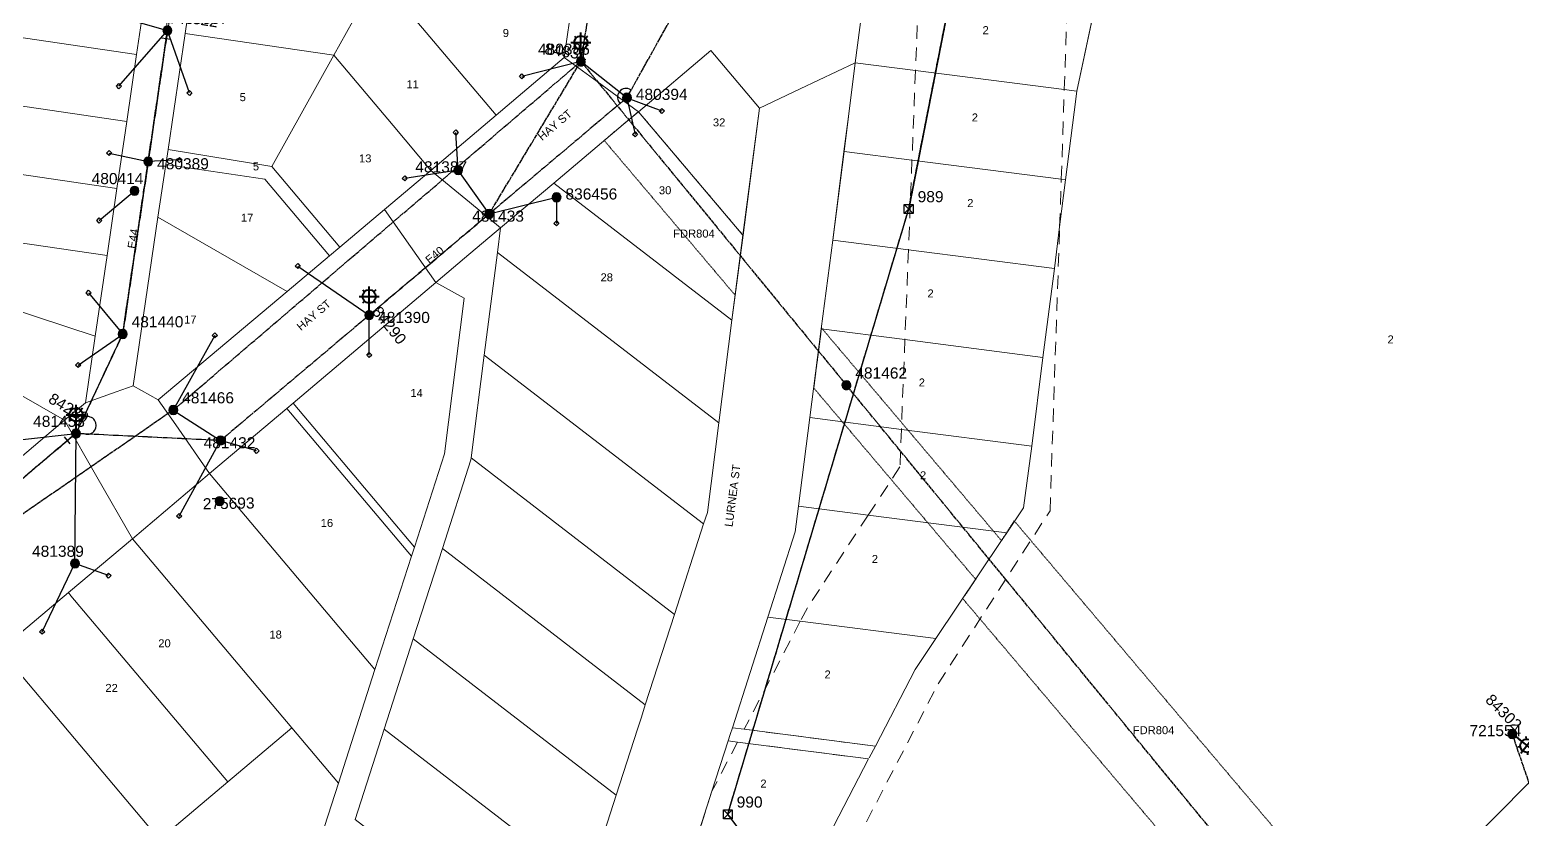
# Model space of a CAD drawing. Header units: metres. Extents: x 259983 to 262112, y 6265371 to 6267114.
# Drawn here: x 261169.8 to 261505.5, y 6265968.6 to 6266146.2 of the extents above; entities that cross this region are included whole.
import ezdxf
from ezdxf.enums import TextEntityAlignment as Align

# ---------------------------------------------------------------- set-up
doc = ezdxf.new("R2010")
doc.units = ezdxf.units.M
for name, pattern in [('Cable Exist OH', [1, 1, 0]), ('Dash', [5, 3, -2]), ('HIDDEN', [0.375, 0.25, -0.125]), ('HIDDEN2', [0.1875, 0.125, -0.0625])]:
    doc.linetypes.add(name, pattern=pattern)
doc.layers.get('0').update_dxf_attribs({"color": 6})
for name, color, linetype, lineweight in [('Cadastre Easements_SP_EXT', 9, 'Continuous', 5), ('Cadastre Land Parcels_SP_EXT', 9, 'Continuous', 5), ('Cadastre Other Property_SP_EXT', 9, 'HIDDEN', 5), ('Cadastre Roads_SP_EXT', 9, 'Continuous', 5)]:
    doc.layers.add(name, color=color, linetype=linetype, lineweight=lineweight)
for name, color, linetype in [('Equip_SP_SL_EXT', 7, 'Continuous'), ('Mains_HV_EXT', 7, 'Continuous'), ('Mains_LV_EXT', 7, 'Continuous'), ('Mains_SL_EXT', 7, 'Continuous'), ('Mains_TR_EXT', 7, 'Continuous'), ('Services_SP_EXT', 7, 'Continuous'), ('SupportsOH_SP_TR_HV_LV_SL_EXT', 7, 'Continuous')]:
    doc.layers.add(name, color=color, linetype=linetype)
doc.styles.add('iecARIAL', font='arial.ttf', dxfattribs={"height": 2})
doc.styles.add('POLE_LABEL', font='arial.ttf')
doc.styles.get("Standard").update_dxf_attribs({"font": 'arial.ttf'})
doc.linetypes.add('Cable E OH', pattern='A,9.4,["E",Standard,S=1.7,R=0,X=0,Y=-1],0', length=9.4)

# ---------------------------------------------------------------- blocks, each defined once
blk = doc.blocks.new('SL_LANTERN_EXT')
at = {"lineweight": 40}
for p, q in [((-2.25, 4.22), (2.25, 4.22)), ((-1.46, 5.68), (-1.06, 5.28)), ((0, 1.97), (0, 6.47)), ((1.46, 5.68), (1.06, 5.28)), ((-1.46, 2.76), (-1.06, 3.16)), ((0, 0), (0, 2.72)), ((1.46, 2.76), (1.06, 3.16))]:
    blk.add_line(p, q, dxfattribs=at)
blk.add_circle((0, 4.22), 1.5, dxfattribs=at)
at = {"style": 'iecARIAL', "flags": 8}
blk.add_attdef('ASSET_NUM', (1.5, 1.5), '', height=2.5, dxfattribs=at)
for tag, p, height, flags in [('OPERATING_VOLTAGE', (0.98, -1.65), 0.2, 9), ('ORIENTATION', (0.98, -1.85), 0.2, 9), ('OWNED_BY', (0.98, -2.05), 0.2, 9), ('STATE', (0.98, -2.25), 0.2, 9), ('CONSTRUCTED_VOLTAGE', (0.98, -0.65), 0.2, 9), ('CONTROL_TYPE', (0.98, -0.85), 0.2, 9), ('LANTERN_PURPOSE', (0.98, -1.05), 0.2, 9), ('LANTERN_TYPE', (0.98, -1.25), 0.2, 9), ('NO_PHASES', (0.98, -1.45), 0.2, 9), ('USAGE', (0.98, -2.45), 0.2, 9), ('CEXIST', (0.98, -2.65), 0.2, 9), ('CNEW', (0.98, -2.85), 0.2, 9), ('CNUMBER', (0.98, -3.05), 0.2, 9), ('CREMOVE', (0.98, -3.25), 0.2, 9), ('CREPLACE', (0.98, -3.45), 0.2, 9), ('LNUMBER', (2.18, -3.25), 2.5, 8), ('LKINGHEIGHT', (0.98, -3.65), 0.2, 9), ('LBRACKET', (0.98, -3.85), 0.2, 9), ('LBRACKETVOCAB', (0.98, -4.05), 0.2, 9), ('LCATEGORY', (0.98, -4.25), 0.2, 9), ('LCHARGE1', (0.98, -4.45), 0.2, 9), ('LCHARGE1PERCENT', (0.98, -4.65), 0.2, 9), ('LCHARGE2', (0.98, -4.85), 0.2, 9), ('LCHARGE2PERCENT', (0.98, -5.05), 0.2, 9), ('LCHARGE3', (0.98, -5.25), 0.2, 9), ('LCHARGE3PERCENT', (0.98, -5.45), 0.2, 9), ('LEXIST', (0.98, -5.65), 0.2, 9), ('LLAMP', (0.98, -5.85), 0.2, 9), ('LLAMPVOCAB', (0.98, -6.05), 0.2, 9), ('LMAST', (0.98, -6.25), 0.2, 9), ('LMASTVOCAB', (0.98, -6.45), 0.2, 9), ('LNEW', (0.98, -6.65), 0.2, 9), ('LANTNUMBER', (0.98, -6.85), 0.2, 9), ('STREETNAME', (0.98, -9.25), 0.2, 9), ('SUBURB', (0.98, -9.45), 0.2, 1), ('LOUTREACH', (0.98, -7.25), 0.2, 9), ('LOUTREACHVOCAB', (0.98, -7.45), 0.2, 9), ('LRATECODE', (0.98, -7.65), 0.2, 9), ('LREMOVE', (0.98, -7.85), 0.2, 9), ('LREPLACE', (0.98, -8.05), 0.2, 9), ('LTYPE', (0.98, -8.25), 0.2, 9), ('LTYPEVOCAB', (0.98, -8.45), 0.2, 9), ('LEGEND', (0.98, -8.65), 0.2, 9), ('LOCATION', (0.98, -8.85), 0.2, 9), ('NOTES', (0.98, -9.05), 0.2, 9)]:
    blk.add_attdef(tag, p, '', height=height, dxfattribs=dict(flags=flags))
blk = doc.blocks.new('CCP_EXT')
blk.add_wipeout([(0, 0.57), (0.57, 0), (0, -0.57), (-0.57, 0)])
blk.add_lwpolyline([(-0.57, 0), (0, 0.57), (0.57, 0), (0, -0.57), (-0.57, 0)])
at = {"flags": 1}
blk.add_attdef('Z', (0, 0), '', height=0.2, dxfattribs=at)
at = {"flags": 9}
for tag, p in [('CCP_TYPE', (0, 0)), ('CONSTRUCTED_VOLTAGE', (0, -0.2)), ('OPERATING_VOLTAGE', (0, -0.6)), ('ORIENTATION', (0, -0.8)), ('OWNED_BY', (0, -1)), ('STATE', (0, -1.8)), ('NO_PHASES', (0, -0.4)), ('USAGE', (0, -1.2)), ('LEGEND', (0, -1.4)), ('LIFE_SUPPORT', (0, -1.6)), ('NOTES', (0, -2))]:
    blk.add_attdef(tag, text='', height=0.2, dxfattribs=at).set_placement(p, align=Align.MIDDLE_LEFT)
blk = doc.blocks.new('POLE_EXT')
blk.add_hatch(color=256).paths.add_polyline_path([(-1, 0, 1), (1, 0, 1)])
blk.add_lwpolyline([(-1, 0, 1), (1, 0, 1)], format="xyb", close=True)
for tag, height, flags, p in [('pNumber', 2.5, 8, (-17.84, 2.07)), ('OWNED_BY', 0.2, 9, (1.35, -0.4)), ('SPECIAL_USE', 0.2, 9, (1.35, -0.8)), ('STATE', 0.2, 9, (1.35, -1)), ('cLV', 0.2, 9, (1.35, -1.4)), ('hDepth', 0.2, 9, (1.35, -1.6)), ('hDia', 0.2, 9, (1.35, -1.8)), ('cHV', 0.2, 9, (1.35, -2)), ('cLinedev', 0.2, 9, (1.35, -3.4)), ('PARENT', 0.2, 9, (1.35, -0.6)), ('USAGE', 0.2, 9, (1.35, -1.2)), ('LBRACKET', 0.2, 9, (1.35, -2.2)), ('LExisting', 0.2, 9, (1.35, -2.4)), ('LANTNUMBER', 0.2, 9, (1.35, -2.6)), ('LOther', 0.2, 9, (1.35, -2.8)), ('LRemove', 0.2, 9, (1.35, -3)), ('LEGEND', 0.2, 9, (1.35, -3.2)), ('pExisting', 0.2, 9, (1.35, -3.8)), ('pFooting', 0.2, 9, (1.35, -4.4)), ('pNew', 0.2, 9, (1.35, -4.6)), ('pRelocate', 0.2, 9, (1.35, -5)), ('pRemove', 0.2, 9, (1.35, -5.2)), ('pReplace', 0.2, 9, (1.35, -5.4)), ('pStay', 0.2, 9, (1.35, -5.6)), ('pType', 0.2, 9, (1.35, -5.8)), ('cspan', 0.2, 9, (1.35, -6)), ('STREETNAME', 0.2, 9, (1.35, -6.2)), ('SUBURB', 0.2, 9, (1.35, -6.4)), ('LOCATION', 0.2, 9, (1.35, -3.6)), ('PFNUMBER', 0.2, 9, (1.35, -4)), ('NEWPFNUMBER', 0.2, 9, (1.35, -4.2)), ('NOTES', 0.2, 9, (1.35, -6.6)), ('MAINTAINED_BY', 0.2, 9, (1.36, -6.81)), ('OPERATED_BY', 0.2, 9, (1.36, -7.01))]:
    blk.add_attdef(tag, text='', height=height, dxfattribs=dict(flags=flags)).set_placement(p, align=Align.MIDDLE_LEFT)
at = {"style": 'POLE_LABEL'}
for tag, height, flags, p in [('STRUCTURE_PLANT_NUMBER', 0.2, 9, (1.35, 0.03)), ('ASSET_NUM', 2.5, 8, (2, 2)), ('STREET_CODE', 0.2, 9, (1.35, -0.2))]:
    blk.add_attdef(tag, text='', height=height, dxfattribs=dict(at, flags=flags)).set_placement(p, align=Align.MIDDLE_LEFT)
at = {"flags": 1}
blk.add_attdef('Z', (1.35, -7.33), '', height=0.2, dxfattribs=at)
blk = doc.blocks.new('End Shackle_EXT')
blk.add_wipeout([(0, 0.25), (1.81, 0.25), (1.82, -0.25), (0, -0.25)])
blk.add_line((1.81, -1), (1.81, 1))
at = {"flags": 1}
blk.add_attdef('Z', (0, 0), '', height=0.2, dxfattribs=at)
at = {"flags": 9}
for tag, p in [('CONNECTOR_TYPE', (0, 0)), ('CONSTRUCTED_VOLTAGE', (0, -0.2)), ('OPERATING_VOLTAGE', (0, -0.6)), ('ORIENTATION', (0, -0.8)), ('OWNED_BY', (0, -1)), ('STATE', (0, -1.2)), ('NO_PHASES', (0, -0.4)), ('USAGE', (0, -1.4)), ('NOTES', (0, -1.6))]:
    blk.add_attdef(tag, text='', height=0.2, dxfattribs=at).set_placement(p, align=Align.MIDDLE_LEFT)
blk = doc.blocks.new('TOWER_EXT')
for points in [[(1, -1), (-1, -1), (-1, 1), (1, 1), (1, -1), (-1, 1)], [(1, 1), (-1, -1)]]:
    blk.add_lwpolyline(points)
for tag, height, flags, p in [('STREET_CODE', 0.2, 9, (1.5, 0)), ('ASSET_NUM', 2.5, 8, (2, 2)), ('OWNED_BY', 0.2, 9, (1.5, -0.2)), ('SPECIAL_USE', 0.2, 9, (1.5, -0.4)), ('STATE', 0.2, 9, (1.5, -0.6)), ('STREETNAME', 0.2, 9, (1.5, -1.4)), ('SUBURB', 0.2, 9, (1.5, -1.6)), ('Z', 0.2, 1, (1.5, -2)), ('USAGE', 0.2, 9, (1.5, -0.8)), ('LEGEND', 0.2, 9, (1.5, -1)), ('LOCATION', 0.2, 9, (1.5, -1.2)), ('NOTES', 0.2, 9, (1.5, -1.8))]:
    blk.add_attdef(tag, text='', height=height, dxfattribs=dict(flags=flags)).set_placement(p, align=Align.MIDDLE_LEFT)

msp = doc.modelspace()

# ---------------------------------------------------------------- linework, layer by layer
at = {"layer": 'Cadastre Easements_SP_EXT', "linetype": 'Dash'}
for points in [[(261369.85, 6266157.15), (261369.06, 6266136.99), (261368.26, 6266116.82), (261367.47, 6266096.64), (261366.68, 6266076.47), (261365.88, 6266056.28), (261365.55, 6266047.82), (261358.41, 6266036.97), (261344.73, 6266016.16), (261343.14, 6266013.11), (261330.51, 6265988.81), (261360.05, 6265984.99), (261358.5, 6265982.14), (261329.02, 6265985.93), (261323.26, 6265974.85), (261319.86, 6265964.27)], [(261346.49, 6265945.81), (261374.16, 6265999.05), (261374.16, 6265999.05), (261399.32, 6266037.96), (261401.49, 6266101.84), (261401.85, 6266112.54), (261402.54, 6266132.71), (261403.22, 6266152.86)]]:
    msp.add_lwpolyline(points, dxfattribs=at)
at = {"layer": 'Cadastre Land Parcels_SP_EXT', "linetype": 'Continuous'}
for points in [[(261196.04, 6266155.68), (261136.33, 6266164.45), (261135.22, 6266156.92), (261134.11, 6266149.37), (261193.82, 6266140.6), (261196.04, 6266155.68)], [(261248.15, 6266158.42), (261207.54, 6266164.29), (261204.71, 6266145.32), (261238.16, 6266140.49), (261248.15, 6266158.42)], [(261274.7, 6266126.94), (261248.15, 6266158.42), (261238.16, 6266140.49), (261251.53, 6266124.65), (261260.04, 6266114.55), (261274.7, 6266126.94)], [(261290.04, 6266139.97), (261291.92, 6266152.91), (261248.15, 6266158.42), (261274.7, 6266126.94), (261290.04, 6266139.97)], [(261409.52, 6266152.06), (261403.22, 6266152.86), (261369.85, 6266157.15), (261358.07, 6266158.66), (261355.51, 6266138.72), (261369.06, 6266136.99), (261402.53, 6266132.71), (261405.38, 6266132.35), (261409.52, 6266152.06)], [(261193.82, 6266140.6), (261134.11, 6266149.37), (261131.89, 6266134.29), (261191.61, 6266125.52), (261193.82, 6266140.6)], [(261238.16, 6266140.49), (261204.71, 6266145.32), (261200.91, 6266119.25), (261224.22, 6266115.42), (261238.16, 6266140.49)], [(261333.93, 6266128.56), (261323.01, 6266141.51), (261306.71, 6266127.75), (261330.24, 6266099.95), (261333.93, 6266128.56)], [(261260.04, 6266114.55), (261251.53, 6266124.65), (261238.16, 6266140.49), (261224.22, 6266115.42), (261239.56, 6266097.25), (261249.57, 6266105.71), (261260.04, 6266114.55)], [(261404.76, 6266127.62), (261405.38, 6266132.35), (261402.53, 6266132.71), (261369.06, 6266136.99), (261355.51, 6266138.72), (261353.97, 6266126.63), (261352.97, 6266118.77), (261368.26, 6266116.82), (261401.85, 6266112.54), (261402.82, 6266112.41), (261404.76, 6266127.62)], [(261191.61, 6266125.52), (261131.89, 6266134.29), (261130.13, 6266122.29), (261129.68, 6266119.21), (261189.39, 6266110.44), (261191.31, 6266123.48), (261191.61, 6266125.52)], [(261330.24, 6266099.95), (261306.71, 6266127.75), (261304.24, 6266125.67), (261287.67, 6266111.68), (261327.75, 6266080.82), (261330.24, 6266099.95)], [(261189.39, 6266110.44), (261129.68, 6266119.21), (261127.46, 6266104.13), (261187.17, 6266095.36), (261189.39, 6266110.44)], [(261224.22, 6266115.42), (261200.91, 6266119.25), (261200.37, 6266115.84), (261222.63, 6266112.58), (261237.2, 6266095.3), (261239.56, 6266097.25), (261224.22, 6266115.42)], [(261401.49, 6266101.84), (261402.82, 6266112.41), (261401.85, 6266112.54), (261368.26, 6266116.82), (261352.97, 6266118.77), (261350.42, 6266098.81), (261367.47, 6266096.64), (261400.31, 6266092.46), (261401.49, 6266101.84)], [(261237.2, 6266095.3), (261222.63, 6266112.58), (261200.37, 6266115.84), (261198.62, 6266104.01), (261227.65, 6266087.31), (261237.2, 6266095.3)], [(261327.75, 6266080.82), (261287.67, 6266111.68), (261275.72, 6266101.6), (261275.01, 6266096.05), (261324.8, 6266057.73), (261327.75, 6266080.82)], [(261187.17, 6266095.36), (261127.46, 6266104.13), (261125.49, 6266096.7), (261184.51, 6266077.27), (261187.17, 6266095.36)], [(261227.65, 6266087.31), (261198.62, 6266104.01), (261193.04, 6266066.08), (261198.7, 6266062.94), (261227.65, 6266087.31)], [(261400.31, 6266092.46), (261367.47, 6266096.64), (261350.42, 6266098.81), (261347.86, 6266078.89), (261366.68, 6266076.47), (261397.72, 6266072.48), (261400.31, 6266092.46)], [(261184.51, 6266077.27), (261125.49, 6266096.7), (261123.49, 6266089.3), (261177.6, 6266058.31), (261182.32, 6266062.27), (261184.51, 6266077.27)], [(261324.8, 6266057.73), (261275.01, 6266096.05), (261272.04, 6266072.98), (261321.36, 6266034.99), (261322.22, 6266037.57), (261324.8, 6266057.73)], [(261177.6, 6266058.31), (261123.49, 6266089.3), (261119.55, 6266082.19), (261163.63, 6266046.51), (261177.6, 6266058.31)], [(261261.15, 6266089.3), (261229, 6266062.15), (261256.3, 6266029.8), (261263.09, 6266050.78), (261267.54, 6266085.8), (261261.15, 6266089.3)], [(261397.72, 6266072.48), (261366.68, 6266076.47), (261347.86, 6266078.89), (261345.3, 6266058.92), (261365.88, 6266056.28), (261395.23, 6266052.51), (261397.72, 6266072.48)], [(261321.36, 6266034.99), (261272.04, 6266072.98), (261269.08, 6266049.9), (261314.82, 6266014.66), (261321.36, 6266034.99)], [(261247.43, 6266002.24), (261255.67, 6266027.74), (261227.6, 6266060.97), (261210.23, 6266046.34), (261247.43, 6266002.24)], [(261393.37, 6266038.66), (261395.23, 6266052.51), (261365.88, 6266056.28), (261345.3, 6266058.92), (261342.75, 6266038.98), (261358.41, 6266036.97), (261389.57, 6266032.98), (261393.37, 6266038.66)], [(261314.82, 6266014.66), (261269.08, 6266049.9), (261269.02, 6266049.44), (261262.6, 6266029.49), (261308.27, 6265994.32), (261314.82, 6266014.66)], [(261247.43, 6266002.24), (261210.23, 6266046.34), (261192.86, 6266031.67), (261228.72, 6265989.13), (261239.2, 6265976.71), (261247.43, 6266002.24)], [(261388.41, 6266031.24), (261389.57, 6266032.98), (261358.41, 6266036.97), (261342.75, 6266038.98), (261342.01, 6266033.19), (261335.85, 6266014.05), (261343.14, 6266013.11), (261373.65, 6266009.19), (261388.41, 6266031.24)], [(261228.72, 6265989.13), (261192.86, 6266031.67), (261178.48, 6266019.54), (261179.02, 6266018.86), (261214.37, 6265976.99), (261228.72, 6265989.13)], [(261306.49, 6265988.8), (261307.38, 6265991.56), (261308.27, 6265994.32), (261262.6, 6266029.49), (261256.06, 6266009.16), (261301.72, 6265973.98), (261306.49, 6265988.8)], [(261214.37, 6265976.99), (261179.02, 6266018.86), (261178.48, 6266019.54), (261163.1, 6266006.57), (261198.99, 6265964.01), (261214.37, 6265976.99)], [(261369, 6266002.28), (261373.65, 6266009.19), (261343.14, 6266013.11), (261335.85, 6266014.05), (261327.85, 6265989.16), (261330.51, 6265988.81), (261360.05, 6265984.99), (261369, 6266002.28)], [(261301.72, 6265973.98), (261256.06, 6266009.16), (261249.51, 6265988.82), (261295.17, 6265953.65), (261301.72, 6265973.98)], [(261295.17, 6265953.65), (261249.51, 6265988.82), (261242.96, 6265968.48), (261288.62, 6265933.31), (261295.17, 6265953.65)], [(261358.5, 6265982.14), (261329.02, 6265985.93), (261326.91, 6265986.21), (261323.26, 6265974.85), (261319.86, 6265964.27), (261347.36, 6265960.7), (261358.5, 6265982.14)]]:
    msp.add_lwpolyline(points, close=True, dxfattribs=at)
for points in [[(261409.52, 6266152.05), (261405.38, 6266132.35), (261404.76, 6266127.62), (261402.82, 6266112.41), (261401.49, 6266101.84), (261400.31, 6266092.46), (261397.72, 6266072.48), (261395.22, 6266052.51), (261393.37, 6266038.66), (261389.57, 6266032.98), (261388.41, 6266031.24), (261373.65, 6266009.19), (261369, 6266002.28), (261360.05, 6265984.99), (261330.51, 6265988.81), (261327.85, 6265989.16), (261327.37, 6265987.65), (261326.91, 6265986.21), (261329.02, 6265985.93), (261358.5, 6265982.14), (261347.36, 6265960.7)], [(261198.99, 6265964.01), (261163.1, 6266006.57)], [(261496.47, 6265966.1), (261524.04, 6265993.85)], [(261221.78, 6265922.59), (261239.2, 6265976.71), (261239.2, 6265976.71), (261228.72, 6265989.13), (261214.37, 6265976.99), (261198.99, 6265964.01)]]:
    msp.add_lwpolyline(points, dxfattribs=at)
at = {"layer": 'Cadastre Other Property_SP_EXT', "linetype": 'HIDDEN2'}
msp.add_lwpolyline([(261391.24, 6266035.72), (261388.41, 6266031.24), (261347.92, 6266079.07), (261346.18, 6266065.56), (261382.62, 6266022.51), (261379.68, 6266018.2), (261452.91, 6265931.68), (261468.73, 6265944.13), (261391.24, 6266035.72)], close=True, dxfattribs=at)
at = {"layer": 'Cadastre Roads_SP_EXT', "linetype": 'Continuous'}
msp.add_lwpolyline([(261573.07, 6265980.69), (261571.73, 6265990.53), (261570.38, 6266000.42), (261524.04, 6265993.85), (261496.47, 6265966.1), (261397.75, 6265887.86), (261396, 6265886.47), (261402.32, 6265877.88), (261407.87, 6265870.35), (261411.03, 6265872.84), (261431.58, 6265889.02), (261459.25, 6265910.79), (261479.8, 6265926.97), (261496.84, 6265940.38), (261497.32, 6265940.76), (261508.38, 6265949.49), (261515.01, 6265956.06), (261530.91, 6265972.19), (261534.05, 6265975.43), (261573.07, 6265980.69)], close=True, dxfattribs=at)
at = {"layer": 'Mains_HV_EXT', "linetype": 'Cable E OH'}
for points in [[(261367.54, 6266105.88), (261427.94, 6266414.05)], [(261427.94, 6266414.05), (261367.54, 6266105.88)], [(261326.82, 6265969.68), (261367.54, 6266105.88)], [(261326.82, 6265969.68), (261367.54, 6266105.88)], [(261414.21, 6265853.66), (261326.82, 6265969.68)], [(261413.64, 6265853.03), (261326.82, 6265969.68)]]:
    msp.add_lwpolyline(points, dxfattribs=at)
at = {"layer": 'Mains_LV_EXT', "linetype": 'Cable Exist OH'}
for points in [[(261304.13, 6266130.9), (261320.78, 6266160.8)], [(261195.4, 6266109.65), (261196.42, 6266116.54)], [(261190.69, 6266077.73), (261195.4, 6266109.65)], [(261273.14, 6266104.75), (261246.14, 6266081.96)]]:
    msp.add_lwpolyline(points, dxfattribs=at)
at = {"layer": 'Mains_LV_EXT', "linetype": 'Continuous'}
for points in [[(261305.03, 6266132.68, 0.8942), (261302.6, 6266129.61)], [(261182.18, 6266055.24, 2.885436), (261180.74, 6266057.26)]]:
    msp.add_lwpolyline(points, format="xyb", dxfattribs=at)
at = {"layer": 'Mains_SL_EXT', "linetype": 'Cable Exist OH'}
for points in [[(261299.43, 6266176.62), (261296.94, 6266159.66), (261293.77, 6266139.06)], [(261523.91, 6265894.72), (261513.66, 6265957.59), (261503.34, 6265987.75)]]:
    msp.add_lwpolyline(points, dxfattribs=at)
at = {"layer": 'Mains_TR_EXT', "linetype": 'Cable Exist OH'}
for points in [[(261367.54, 6266105.88), (261427.94, 6266414.05)], [(261427.94, 6266414.05), (261367.54, 6266105.88)], [(261326.82, 6265969.68), (261367.54, 6266105.88)], [(261326.82, 6265969.68), (261367.54, 6266105.88)], [(261438.24, 6265962.95), (261353.51, 6266066.22)], [(261413.88, 6265853.43), (261326.82, 6265969.68)], [(261413.88, 6265853.43), (261326.82, 6265969.68)]]:
    msp.add_lwpolyline(points, dxfattribs=at)
at = {"layer": 'Services_SP_EXT'}
for points in [[(261192.05, 6266148.51), (261200.75, 6266146)], [(261273.14, 6266104.75), (261266.17, 6266114.59)], [(261168.17, 6266054), (261180.18, 6266055.34)], [(261179.94, 6266026.1), (261180.18, 6266055.34)]]:
    msp.add_lwpolyline(points, dxfattribs=at)

# ---------------------------------------------------------------- block references
at = {"layer": 'Equip_SP_SL_EXT'}
ref = msp.add_blockref('SL_LANTERN_EXT', (261200.75, 6266146), dxfattribs=at)
ref.add_attrib('ASSET_NUM', '84822', dxfattribs={"layer": '0', "height": 2.5, "rotation": 350.6758, "style": 'iecARIAL'}).set_placement((261202.25, 6266147.5), align=Align.BOTTOM_LEFT)
ref = msp.add_blockref('SL_LANTERN_EXT', (261293.77, 6266139.06), dxfattribs=at)
ref.add_attrib('ASSET_NUM', '84831', dxfattribs={"layer": '0', "height": 2.5, "rotation": 351.7171, "style": 'iecARIAL'}).set_placement((261295.27, 6266140.56), align=Align.MIDDLE_RIGHT)
ref = msp.add_blockref('SL_LANTERN_EXT', (261246.14, 6266081.96), dxfattribs=at)
ref.add_attrib('ASSET_NUM', '84290', dxfattribs={"layer": '0', "height": 2.5, "rotation": 309.0291, "style": 'iecARIAL'}).set_placement((261247.64, 6266083.46), align=Align.MIDDLE_LEFT)
ref = msp.add_blockref('SL_LANTERN_EXT', (261180.18, 6266055.34), dxfattribs=at)
ref.add_attrib('ASSET_NUM', '84289', dxfattribs={"layer": '0', "height": 2.5, "rotation": 329.0683, "style": 'iecARIAL'}).set_placement((261181.68, 6266056.84), align=Align.BOTTOM_RIGHT)
ref = msp.add_blockref('SL_LANTERN_EXT', (261503.34, 6265987.75), dxfattribs=dict(at, rotation=231.1307508936488))
ref.add_attrib('ASSET_NUM', '84302', dxfattribs={"layer": '0', "height": 2.5, "rotation": 315.1786, "style": 'iecARIAL'}).set_placement((261504.84, 6265989.25), align=Align.MIDDLE_RIGHT)
at = {"layer": 'SupportsOH_SP_TR_HV_LV_SL_EXT'}
ref = msp.add_blockref('POLE_EXT', (261293.77, 6266139.06), dxfattribs=dict(at, rotation=0.05572241921851172))
ref.add_attrib('ASSET_NUM', '480386', dxfattribs={"layer": '0', "height": 2.5, "rotation": 0.0612, "style": 'POLE_LABEL'}).set_placement((261295.77, 6266139.81), align=Align.BOTTOM_RIGHT)
ref = msp.add_blockref('POLE_EXT', (261193.35, 6266109.95), dxfattribs=at)
ref.add_attrib('ASSET_NUM', '480414', dxfattribs={"layer": '0', "height": 2.5, "style": 'POLE_LABEL'}).set_placement((261195.35, 6266110.7), align=Align.BOTTOM_RIGHT)
ref = msp.add_blockref('POLE_EXT', (261266.17, 6266114.59), dxfattribs=at)
ref.add_attrib('ASSET_NUM', '481387', dxfattribs={"layer": '0', "height": 2.5, "style": 'POLE_LABEL'}).set_placement((261268.17, 6266115.34), align=Align.MIDDLE_RIGHT)
ref = msp.add_blockref('POLE_EXT', (261288.3, 6266108.49), dxfattribs=at)
ref.add_attrib('ASSET_NUM', '836456', dxfattribs={"layer": '0', "height": 2.5, "style": 'POLE_LABEL'}).set_placement((261290.3, 6266109.24), align=Align.MIDDLE_LEFT)
ref = msp.add_blockref('TOWER_EXT', (261367.54, 6266105.88), dxfattribs=at)
ref.add_attrib('ASSET_NUM', '989', dxfattribs={"layer": '0', "height": 2.5}).set_placement((261369.54, 6266106.63), align=Align.BOTTOM_LEFT)
ref = msp.add_blockref('POLE_EXT', (261273.14, 6266104.75), dxfattribs=at)
ref.add_attrib('ASSET_NUM', '481433', dxfattribs={"layer": '0', "height": 2.5, "rotation": 0.0115, "style": 'POLE_LABEL'}).set_placement((261275.14, 6266105.5), align=Align.TOP_CENTER)
ref = msp.add_blockref('POLE_EXT', (261190.69, 6266077.73), dxfattribs=at)
ref.add_attrib('ASSET_NUM', '481440', dxfattribs={"layer": '0', "height": 2.5, "style": 'POLE_LABEL'}).set_placement((261192.69, 6266078.48), align=Align.BOTTOM_LEFT)
ref = msp.add_blockref('POLE_EXT', (261246.14, 6266081.96), dxfattribs=at)
ref.add_attrib('ASSET_NUM', '481390', dxfattribs={"layer": '0', "height": 2.5, "rotation": 359.9389, "style": 'POLE_LABEL'}).set_placement((261248.14, 6266082.71), align=Align.TOP_LEFT)
ref = msp.add_blockref('POLE_EXT', (261353.51, 6266066.22), dxfattribs=dict(at, rotation=359.9655861540195))
ref.add_attrib('ASSET_NUM', '481462', dxfattribs={"layer": '0', "height": 2.5, "rotation": 359.9273, "style": 'POLE_LABEL'}).set_placement((261355.51, 6266066.97), align=Align.BOTTOM_LEFT)
ref = msp.add_blockref('POLE_EXT', (261202.07, 6266060.63), dxfattribs=at)
ref.add_attrib('ASSET_NUM', '481466', dxfattribs={"layer": '0', "height": 2.5, "rotation": 359.9985, "style": 'POLE_LABEL'}).set_placement((261204.07, 6266061.38), align=Align.BOTTOM_LEFT)
ref = msp.add_blockref('POLE_EXT', (261212.5, 6266040.13), dxfattribs=at)
ref.add_attrib('ASSET_NUM', '275693', dxfattribs={"layer": '0', "height": 2.5, "rotation": 1, "style": 'POLE_LABEL'}).set_placement((261214.5, 6266040.88), align=Align.TOP_CENTER)
ref = msp.add_blockref('POLE_EXT', (261179.94, 6266026.1), dxfattribs=at)
ref.add_attrib('ASSET_NUM', '481389', dxfattribs={"layer": '0', "height": 2.5, "rotation": 359.9656, "style": 'POLE_LABEL'}).set_placement((261181.94, 6266026.85), align=Align.BOTTOM_RIGHT)
ref = msp.add_blockref('POLE_EXT', (261503.34, 6265987.75), dxfattribs=at)
ref.add_attrib('ASSET_NUM', '721554', dxfattribs={"layer": '0', "height": 2.5, "style": 'POLE_LABEL'}).set_placement((261505.34, 6265988.5), align=Align.MIDDLE_RIGHT)
ref = msp.add_blockref('TOWER_EXT', (261326.82, 6265969.68), dxfattribs=at)
ref.add_attrib('ASSET_NUM', '990', dxfattribs={"layer": '0', "height": 2.5}).set_placement((261328.82, 6265970.43), align=Align.BOTTOM_LEFT)

# ---------------------------------------------------------------- texts
at = {"layer": 'Cadastre Land Parcels_SP_EXT'}
for s, p in [('9', (261276.2, 6266144.56)), ('2', (261384.14, 6266145.19)), ('11', (261254.52, 6266133.01)), ('5', (261217, 6266130.12)), ('32', (261323.47, 6266124.44)), ('2', (261381.71, 6266125.55)), ('13', (261243.85, 6266116.34)), ('5', (261219.97, 6266114.54)), ('30', (261311.32, 6266109.17)), ('2', (261380.7, 6266106.29)), ('17', (261217.29, 6266103.01)), ('28', (261298.19, 6266089.58)), ('2', (261371.74, 6266085.96)), ('17', (261204.5, 6266080.09)), ('2', (261369.78, 6266065.93)), ('14', (261255.41, 6266063.56)), ('2', (261370.07, 6266045.04)), ('16', (261235.23, 6266034.32)), ('2', (261359.22, 6266026.21)), ('18', (261223.69, 6266009.22)), ('20', (261198.69, 6266007.24)), ('2', (261348.58, 6266000.23)), ('22', (261186.79, 6265997.2)), ('2', (261334.15, 6265975.68))]:
    msp.add_text(s, height=1.8, dxfattribs=at).set_placement(p)
msp.add_text('2', height=1.8, rotation=359.7572, dxfattribs=at).set_placement((261475.25, 6266075.62))
at = {"layer": 'Cadastre Other Property_SP_EXT'}
for p in [(261314.53, 6266099.43), (261417.94, 6265987.7)]:
    msp.add_text('FDR804', height=1.8, dxfattribs=at).set_placement(p)
at = {"layer": 'Cadastre Roads_SP_EXT'}
for s, rotation, p in [('HAY ST', 40.2172, (261285.03, 6266121.12)), ('HAY ST', 40.1297, (261230.79, 6266078.36)), ('LURNEA ST', 82.6907, (261327.89, 6266034.25))]:
    msp.add_text(s, height=1.8, rotation=rotation, dxfattribs=at).set_placement(p)
at = {"layer": 'Mains_LV_EXT'}
for s, rotation, p in [('E44', 80.5323, (261193.51, 6266096.82)), ('E40', 39.0769, (261259.69, 6266093.4))]:
    msp.add_text(s, height=1.8, rotation=rotation, dxfattribs=at).set_placement(p)

# ---------------------------------------------------------------- next in the draw order: block references
at = {"layer": 'Services_SP_EXT'}
for p in [(261280.52, 6266135.68), (261189.84, 6266133.49), (261205.68, 6266131.96), (261312, 6266127.93), (261265.62, 6266123.06), (261305.97, 6266122.64), (261187.64, 6266118.45), (261203.47, 6266116.9), (261254.14, 6266112.73), (261185.4, 6266103.27), (261288.25, 6266102.61), (261230.06, 6266093.02), (261183.02, 6266087), (261211.41, 6266077.42), (261180.66, 6266070.75), (261246.17, 6266072.98), (261220.8, 6266051.45), (261203.39, 6266036.77), (261187.52, 6266023.37), (261172.57, 6266010.76)]:
    msp.add_blockref('CCP_EXT', p, dxfattribs=at)

# ---------------------------------------------------------------- next in the draw order: linework, layer by layer
at = {"layer": 'Cadastre Other Property_SP_EXT', "linetype": 'HIDDEN2'}
msp.add_lwpolyline([(261299.01, 6266121.28), (261328.49, 6266086.45), (261330.24, 6266099.95), (261306.71, 6266127.75), (261299.01, 6266121.28)], close=True, dxfattribs=at)
at = {"layer": 'Cadastre Roads_SP_EXT', "linetype": 'Continuous'}
for points in [[(261196.04, 6266155.68), (261193.82, 6266140.6), (261191.61, 6266125.52), (261191.31, 6266123.48), (261189.39, 6266110.44), (261187.17, 6266095.36), (261184.51, 6266077.27), (261182.32, 6266062.27), (261189.19, 6266064.71), (261193.04, 6266066.08), (261198.62, 6266104.01), (261200.37, 6266115.84), (261200.91, 6266119.25), (261204.71, 6266145.32), (261207.54, 6266164.29)], [(261319.86, 6265964.27), (261323.26, 6265974.85), (261326.91, 6265986.21), (261327.37, 6265987.65), (261327.85, 6265989.16), (261335.85, 6266014.05), (261342.01, 6266033.19), (261342.75, 6266038.98), (261345.3, 6266058.92), (261347.86, 6266078.89), (261350.42, 6266098.82), (261352.96, 6266118.77), (261353.97, 6266126.63), (261355.51, 6266138.72), (261343.14, 6266132.9), (261333.93, 6266128.56), (261330.25, 6266099.95), (261327.75, 6266080.82), (261324.8, 6266057.73), (261322.22, 6266037.57), (261321.36, 6266034.99), (261314.82, 6266014.66), (261308.27, 6265994.32), (261307.38, 6265991.56), (261306.49, 6265988.8), (261301.72, 6265973.98), (261295.17, 6265953.65)], [(261242.96, 6265968.48), (261249.51, 6265988.82), (261256.06, 6266009.16), (261262.6, 6266029.49), (261269.02, 6266049.44), (261269.08, 6266049.9), (261272.04, 6266072.98), (261275.01, 6266096.05), (261275.01, 6266096.05), (261275.72, 6266101.6), (261267.61, 6266094.76), (261261.15, 6266089.3), (261267.54, 6266085.8), (261263.09, 6266050.78), (261256.3, 6266029.8), (261255.67, 6266027.74), (261247.43, 6266002.24), (261239.2, 6265976.71), (261221.78, 6265922.59)]]:
    msp.add_lwpolyline(points, dxfattribs=at)
for points in [[(261306.71, 6266127.75), (261297.42, 6266134.57), (261290.04, 6266139.97), (261274.7, 6266126.94), (261260.04, 6266114.55), (261268.72, 6266107.39), (261275.72, 6266101.6), (261287.67, 6266111.68), (261304.24, 6266125.67), (261306.71, 6266127.75)], [(261261.15, 6266089.3), (261255.43, 6266097.41), (261249.57, 6266105.71), (261239.56, 6266097.25), (261237.2, 6266095.3), (261227.65, 6266087.31), (261198.7, 6266062.94), (261202.61, 6266057.31), (261210.23, 6266046.34), (261227.6, 6266060.97), (261229, 6266062.15), (261261.15, 6266089.3)], [(261192.86, 6266031.67), (261184.87, 6266045.61), (261177.6, 6266058.31), (261163.63, 6266046.51), (261149.65, 6266034.71), (261138.02, 6266024.87), (261125.93, 6266014.65), (261139.61, 6266004.25), (261150.53, 6265995.97), (261163.1, 6266006.57), (261178.48, 6266019.54), (261192.86, 6266031.67)]]:
    msp.add_lwpolyline(points, close=True, dxfattribs=at)
at = {"layer": 'Mains_LV_EXT', "linetype": 'Cable Exist OH'}
for points in [[(261304.13, 6266130.9), (261273.14, 6266104.75)], [(261246.14, 6266081.96), (261212.71, 6266053.76)]]:
    msp.add_lwpolyline(points, dxfattribs=at)
at = {"layer": 'Mains_SL_EXT', "linetype": 'Cable Exist OH'}
msp.add_lwpolyline([(261246.14, 6266081.96), (261273.14, 6266104.75), (261293.77, 6266139.06)], dxfattribs=at)
at = {"layer": 'Mains_TR_EXT', "linetype": 'Cable Exist OH'}
for points in [[(261202.07, 6266060.63), (261293.77, 6266139.06)], [(261293.77, 6266139.06), (261353.51, 6266066.22)]]:
    msp.add_lwpolyline(points, dxfattribs=at)
at = {"layer": 'Services_SP_EXT'}
for points in [[(261189.84, 6266133.49), (261200.75, 6266146)], [(261205.68, 6266131.96), (261200.75, 6266146)], [(261304.13, 6266130.9), (261293.77, 6266139.06), (261280.52, 6266135.68)], [(261304.13, 6266130.9), (261312, 6266127.93)], [(261304.13, 6266130.9), (261305.97, 6266122.64)], [(261266.17, 6266114.59), (261265.62, 6266123.06)], [(261187.64, 6266118.45), (261196.42, 6266116.54)], [(261203.47, 6266116.9), (261196.42, 6266116.54)], [(261266.17, 6266114.59), (261254.14, 6266112.73)], [(261185.4, 6266103.27), (261193.35, 6266109.95)], [(261273.14, 6266104.75), (261288.3, 6266108.49), (261288.25, 6266102.61)], [(261230.06, 6266093.02), (261246.14, 6266081.96)], [(261183.02, 6266087), (261190.69, 6266077.73)], [(261246.17, 6266072.98), (261246.14, 6266081.96)], [(261180.66, 6266070.75), (261190.69, 6266077.73)], [(261211.41, 6266077.42), (261202.07, 6266060.63), (261212.71, 6266053.76)], [(261203.39, 6266036.77), (261212.71, 6266053.76)], [(261220.8, 6266051.45), (261212.71, 6266053.76)], [(261172.57, 6266010.76), (261179.94, 6266026.1)], [(261187.52, 6266023.37), (261179.94, 6266026.1)]]:
    msp.add_lwpolyline(points, dxfattribs=at)

# ---------------------------------------------------------------- next in the draw order: block references
at = {"layer": 'SupportsOH_SP_TR_HV_LV_SL_EXT'}
ref = msp.add_blockref('POLE_EXT', (261304.13, 6266130.9), dxfattribs=at)
ref.add_attrib('ASSET_NUM', '480394', dxfattribs={"layer": '0', "height": 2.5, "rotation": 359.9992, "style": 'POLE_LABEL'}).set_placement((261306.13, 6266131.65), align=Align.MIDDLE_LEFT)
ref = msp.add_blockref('POLE_EXT', (261196.42, 6266116.54), dxfattribs=at)
ref.add_attrib('ASSET_NUM', '480389', dxfattribs={"layer": '0', "height": 2.5, "style": 'POLE_LABEL'}).set_placement((261198.42, 6266117.29), align=Align.TOP_LEFT)
ref = msp.add_blockref('POLE_EXT', (261212.71, 6266053.76), dxfattribs=at)
ref.add_attrib('ASSET_NUM', '481432', dxfattribs={"layer": '0', "height": 2.5, "style": 'POLE_LABEL'}).set_placement((261214.71, 6266054.51), align=Align.TOP_CENTER)

# ---------------------------------------------------------------- next in the draw order: block references
at = {"layer": 'Mains_LV_EXT'}
for p, rotation in [((261200.75, 6266146), 81.72822698557191), ((261179.57, 6266054.94), 219.1413272745854)]:
    msp.add_blockref('End Shackle_EXT', p, dxfattribs=dict(at, rotation=rotation))

# ---------------------------------------------------------------- next in the draw order: linework, layer by layer
at = {"layer": 'Mains_LV_EXT', "linetype": 'Cable Exist OH'}
for points in [[(261180.18, 6266055.34), (261190.69, 6266077.73)], [(261146.84, 6266027.18), (261179.57, 6266054.94)], [(261212.71, 6266053.76), (261180.18, 6266055.34)]]:
    msp.add_lwpolyline(points, dxfattribs=at)
at = {"layer": 'Mains_SL_EXT', "linetype": 'Cable Exist OH'}
for points in [[(261246.14, 6266081.96), (261212.71, 6266053.76), (261180.18, 6266055.34)], [(261180.18, 6266055.34), (261146.84, 6266027.18)]]:
    msp.add_lwpolyline(points, dxfattribs=at)
at = {"layer": 'Mains_TR_EXT', "linetype": 'Cable Exist OH'}
msp.add_lwpolyline([(261202.07, 6266060.63), (261116.17, 6266001.26)], dxfattribs=at)

# ---------------------------------------------------------------- next in the draw order: block references
at = {"layer": 'Mains_LV_EXT', "rotation": 261.5131717757473}
msp.add_blockref('End Shackle_EXT', (261200.75, 6266146), dxfattribs=at)
at = {"layer": 'SupportsOH_SP_TR_HV_LV_SL_EXT'}
ref = msp.add_blockref('POLE_EXT', (261180.18, 6266055.34), dxfattribs=at)
ref.add_attrib('ASSET_NUM', '481453', dxfattribs={"layer": '0', "height": 2.5, "style": 'POLE_LABEL'}).set_placement((261182.18, 6266056.09), align=Align.BOTTOM_RIGHT)

# ---------------------------------------------------------------- next in the draw order: linework, layer by layer
at = {"layer": 'Mains_LV_EXT', "linetype": 'Cable Exist OH'}
for points in [[(261202.18, 6266154.84), (261200.75, 6266146)], [(261196.42, 6266116.54), (261200.75, 6266146)]]:
    msp.add_lwpolyline(points, dxfattribs=at)
at = {"layer": 'Mains_SL_EXT', "linetype": 'Cable Exist OH'}
msp.add_lwpolyline([(261200.75, 6266146), (261196.42, 6266116.54), (261190.69, 6266077.73), (261180.18, 6266055.34)], dxfattribs=at)

# ---------------------------------------------------------------- next in the draw order: block references
at = {"layer": 'SupportsOH_SP_TR_HV_LV_SL_EXT'}
ref = msp.add_blockref('POLE_EXT', (261200.75, 6266146), dxfattribs=at)
ref.add_attrib('ASSET_NUM', '480387', dxfattribs={"layer": '0', "height": 2.5, "style": 'POLE_LABEL'}).set_placement((261202.75, 6266146.75), align=Align.BOTTOM_LEFT)

doc.saveas('drawing.dxf')
